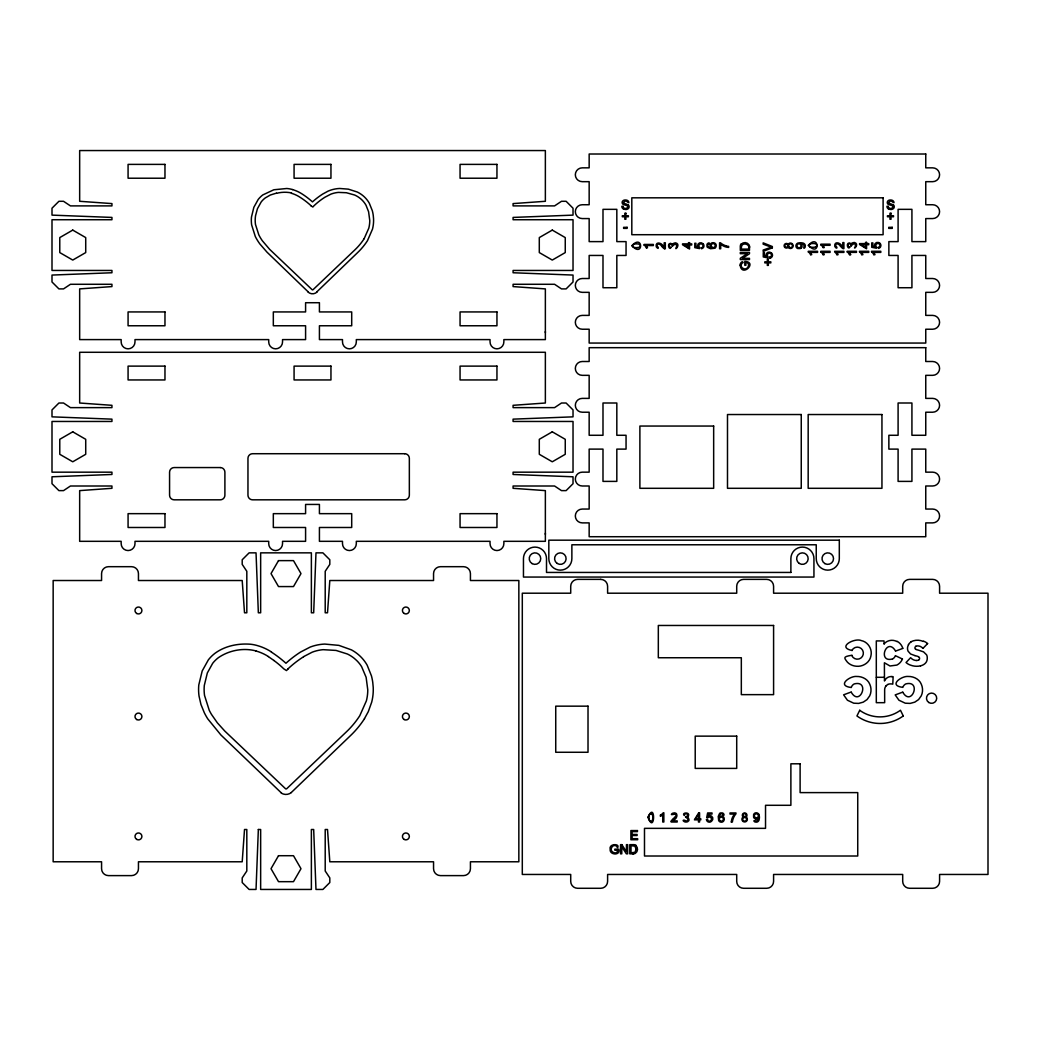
<?xml version="1.0" encoding="UTF-8"?>
<svg xmlns="http://www.w3.org/2000/svg" width="1040" height="1040" viewBox="0 0 1040 1040"><rect width="100%" height="100%" fill="white"/><g stroke="black" fill="none" stroke-linecap="round" stroke-linejoin="round"><path stroke-width="1.5" d="M545.363 534.404L545.363 490.62L513.084 488.306L513.084 486.005L554.58 486.005L561.496 490.62L566.111 490.62L573.027 483.704L573.027 476.788L513.084 474.474L513.084 472.173L573.027 472.173L573.027 421.46L513.084 421.46L513.084 419.146L573.027 416.845L573.027 409.929L566.111 403.013L561.496 403.013L554.58 407.628L513.084 407.628L513.084 405.314L545.363 403.013L545.363 352.287L79.664 352.287L79.664 403.013L111.943 405.314L111.943 407.628L70.447 407.628L63.531 403.013L58.916 403.013L52 409.929L52 416.845L111.943 419.146L111.943 421.46L52 421.46L52 472.173L111.943 472.173L111.943 474.474L52 476.788L52 483.704L58.916 490.62L63.531 490.62L70.447 486.005L111.943 486.005L111.943 488.306L79.664 490.62L79.664 541.32L121.16 541.32L121.16 543.634A6.916 6.916 0 0 0 128.076 550.55A6.916 6.916 0 0 0 134.992 543.634L134.992 541.32L268.71 541.32L268.71 543.634A6.916 6.916 0 0 0 275.626 550.55A6.916 6.916 0 0 0 282.542 543.634L282.542 541.32L305.591 541.32L305.591 527.488L273.325 527.488L273.325 513.656L305.591 513.656L305.591 504.439L319.423 504.439L319.423 513.656L351.702 513.656L351.702 527.488L319.423 527.488L319.423 541.32L342.485 541.32L342.485 543.634A6.916 6.916 0 0 0 349.401 550.55A6.916 6.916 0 0 0 356.317 543.634L356.317 541.32L490.035 541.32L490.035 543.634A6.916 6.916 0 0 0 496.951 550.55A6.916 6.916 0 0 0 503.867 543.634L503.867 541.32L545.363 541.32L545.363 533.26M545.363 332.683L545.363 288.899L513.084 286.585L513.084 284.284L554.58 284.284L561.496 288.899L566.111 288.899L573.027 281.983L573.027 275.067L513.084 272.753L513.084 270.452L573.027 270.452L573.027 219.726L513.084 219.726L513.084 217.425L573.027 215.124L573.027 208.208L566.111 201.292L561.496 201.292L554.58 205.894L513.084 205.894L513.084 203.593L545.363 201.292L545.363 150.553L79.664 150.553L79.664 201.292L111.943 203.593L111.943 205.894L70.447 205.894L63.531 201.292L58.916 201.292L52 208.208L52 215.124L111.943 217.425L111.943 219.726L52 219.726L52 270.452L111.943 270.452L111.943 272.753L52 275.067L52 281.983L58.916 288.899L63.531 288.899L70.447 284.284L111.943 284.284L111.943 286.585L79.664 288.899L79.664 339.599L121.16 339.599L121.16 341.9A6.916 6.916 0 0 0 128.076 348.829A6.916 6.916 0 0 0 134.992 341.9L134.992 339.599L268.71 339.599L268.71 341.9A6.916 6.916 0 0 0 275.626 348.829A6.916 6.916 0 0 0 282.542 341.9L282.542 339.599L305.591 339.599L305.591 325.767L273.325 325.767L273.325 311.935L305.591 311.935L305.591 302.718L319.423 302.718L319.423 311.935L351.702 311.935L351.702 325.767L319.423 325.767L319.423 339.599L342.485 339.599L342.485 341.9A6.916 6.916 0 0 0 349.401 348.829A6.916 6.916 0 0 0 356.317 341.9L356.317 339.599L490.035 339.599L490.035 341.9A6.916 6.916 0 0 0 496.951 348.829A6.916 6.916 0 0 0 503.867 341.9L503.867 339.599L545.363 339.599L545.363 331.526M885.885 686.101A5.642 5.642 0 0 0 884.975 687.869A6.552 6.552 0 0 0 884.65 689.65L884.663 702.676L876.304 702.676L876.304 640.926L883.987 640.926L884.143 643.929M758.29 817.921C758.55 823.251 754.065 819.767 753.844 820.859A2.275 2.275 0 0 0 755.157 822.029L756.626 822.146A2.847 2.847 0 0 0 758.55 820.963L758.81 820.534A4.368 4.368 0 0 0 759.109 819.767L759.382 818.077A14.391 14.391 0 0 0 759.395 816.829L759.109 814.879A3.458 3.458 0 0 0 758.797 814.229M685.438 816.673C685.425 817.57 690.404 819.156 686.608 821.158C680.563 817.882 683.462 823.407 687.609 821.782C691.405 819.767 686.257 817.336 688.493 815.75C690.209 811.629 680.914 812.708 684.294 815.347M670.995 247.559C669.305 250.848 666.679 243.438 670.527 243.308C673.075 244.816 672.75 243.087 675.545 242.84C681.759 244.257 673.374 252.122 676.572 246.883C677.482 241.943 672.776 245.167 672.334 246.415M849.784 247.169C848.198 250.497 845.429 243.022 849.316 242.905C851.89 244.543 851.656 242.346 854.594 242.515C860.249 244.4 851.864 251.303 855.517 246.233C855.725 241.241 851.656 245.063 851.123 246.025M708.058 816.478L708.539 814.06L712.01 814.06L712.01 812.955L707.629 812.955L706.68 817.674L707.733 817.843A2.08 2.08 0 0 1 710.983 817.765A2.08 2.08 0 0 1 710.307 820.963A2.08 2.08 0 0 1 707.369 819.572M859.742 710.255L856.934 715.962A39.481 39.481 0 0 0 903.253 715.962M364.455 718.64L368.29 711.659L371.709 702.117A50.583 50.583 0 0 0 373.217 687.336L372.749 682.318A56.511 56.511 0 0 0 371.423 675.792L367.172 665.197A38.636 38.636 0 0 0 360.555 656.591A40.976 40.976 0 0 0 357.799 654.134A39.832 39.832 0 0 0 351.338 649.831L338.871 645.372L324.74 644.072A46.345 46.345 0 0 0 310.232 647.049L300.573 652.041A108.823 108.823 0 0 0 285.948 663.247A114.985 114.985 0 0 0 271.362 652.08M364.169 238.615L368.784 228.202A30.94 30.94 0 0 0 369.759 220.532L368.589 211.731L366.015 205.244A23.439 23.439 0 0 0 361.192 199.238L360.334 198.51A24.544 24.544 0 0 0 354.601 195.013L346.411 192.738L338.468 192.4A27.976 27.976 0 0 0 330.85 194.155L324.831 197.275A70.083 70.083 0 0 0 313.872 205.868L312.845 207.025L311.415 206.115A2.769 2.769 0 0 1 310.882 205.738M649.61 814.385L649.207 815.399A11.687 11.687 0 0 0 649.142 818.974M923.143 648.193L927.576 643.604M288.041 669.006L286.468 670.566L284.427 669.266A3.965 3.965 0 0 1 283.673 668.733A89.089 89.089 0 0 0 273.897 660.491M316.992 291.72L357.552 252.655A65.507 65.507 0 0 0 367.471 240.695L372.502 229.099A35.412 35.412 0 0 0 373.555 218.764L373.23 215.241A39.559 39.559 0 0 0 372.307 210.678L369.33 203.268A27.04 27.04 0 0 0 364.702 197.236A28.691 28.691 0 0 0 362.778 195.52A28.093 28.093 0 0 0 357.253 192.01L348.296 189.137L339.625 188.474A32.526 32.526 0 0 0 328.094 191.126L322.712 194.051A76.18 76.18 0 0 0 312.468 201.89A80.483 80.483 0 0 0 302.276 194.077A36.153 36.153 0 0 0 292.5 189.579M673.465 818.597C681.993 810.173 667.537 817.245 672.451 813.306C678.366 810.94 678.145 818.597 673.387 820.105A4.199 4.199 0 0 0 672.659 820.898M291.278 792.532L350.337 735.761A93.574 93.574 0 0 0 364.507 718.679M816.049 246.74L814.528 247.208A11.687 11.687 0 0 1 810.94 247.117L809.939 246.701M303.589 656.643L312.195 652.184A39.962 39.962 0 0 1 323.076 649.675L336.05 650.429L347.399 654.004A34.814 34.814 0 0 1 354.315 658.398L356.694 660.53A33.254 33.254 0 0 1 361.608 666.653L366.119 677.3L367.77 689.858A44.2 44.2 0 0 1 366.392 700.817L359.801 715.689A88.023 88.023 0 0 1 346.489 731.757L286.624 788.814A2.496 2.496 0 0 1 285.662 788.866L224.796 731.068L217.373 722.852L211.575 714.545A63.908 63.908 0 0 1 209.261 710.32L204.529 695.422A42.64 42.64 0 0 1 204.308 685.425L207.337 672.945L212.693 663.286A31.59 31.59 0 0 1 218.491 657.605C229.138 650.312 243.295 647.595 255.866 650.897M892.385 658.996C877.175 662.987 886.613 636.545 895.414 650.793M633.737 244.283L635.05 243.958A12.493 12.493 0 0 1 638.417 244.01L639.548 244.426A1.716 1.716 0 0 1 639.587 247.169L638.027 247.572M714.584 248.261L710.515 248.703L707.421 247.312A2.665 2.665 0 0 1 706.979 246.48L706.979 244.491A2.327 2.327 0 0 1 708.162 243.152L709.111 242.866L709.215 243.984M852.072 655.226C842.855 656.695 843.817 657.54 847.496 662.272C849.771 664.599 852.943 665.938 856.167 666.224C862.693 667.004 869.752 662.675 870.909 655.98C872.56 649.272 868.101 641.849 861.224 640.575C854.698 637.559 836.225 647.309 852.228 650.52M895.505 651.118L902.863 648.401M851.201 692.016L843.609 694.811L847.431 700.232L853.736 703.196L858.65 703.404L863.252 702.143L867.048 699.582L869.726 695.825A13.858 13.858 0 0 0 869.804 684.294C867.802 679.068 861.9 676.247 856.505 676.455C850.083 675.805 836.108 685.685 851.266 687.505A5.98 5.98 0 0 1 854.243 683.917C870.415 679.77 860.054 707.278 851.279 692.276M902.759 692.12L895.193 694.915L898.963 700.232L905.268 703.196L910.182 703.404L914.784 702.143L918.58 699.582L921.258 695.825A13.858 13.858 0 0 0 921.336 684.294C919.334 679.068 913.432 676.247 908.037 676.455C901.68 675.818 887.705 685.542 902.85 687.362A5.967 5.967 0 0 1 905.775 683.917C921.908 679.744 911.625 707.304 902.811 692.276M617.461 847.535C620.698 843.674 608.608 843.193 610.168 849.29C609.271 855.244 621.049 855.803 618.722 849.16L614.835 849.16L614.835 850.213L617.5 850.213C617.903 855.595 608.829 852.059 611.702 847.496A3.146 3.146 0 0 1 617.578 847.483M276.458 193.128L270.348 195.013L265.265 197.938A22.113 22.113 0 0 0 261.196 201.929L257.452 208.689L255.554 215.67A29.939 29.939 0 0 0 255.476 224.419L258.804 234.845A46.657 46.657 0 0 0 262.314 240.721L269.672 249.366L312.273 289.835A1.742 1.742 0 0 0 312.949 289.796L354.874 249.886A61.62 61.62 0 0 0 364.208 238.628M706.511 819.624L707.629 819.507M823.16 247.572L824.252 247.572A7.111 7.111 0 0 0 822.887 245.297L830.076 245.297L830.076 244.179L820.859 244.179L820.859 244.894M646.425 247.832L647.517 247.832A7.111 7.111 0 0 0 646.152 245.557L653.341 245.557L653.341 244.439L644.124 244.439L644.124 245.154M810.641 254.683L811.733 254.683A7.111 7.111 0 0 0 810.368 252.408L817.557 252.395L817.557 251.29L808.34 251.29L808.34 252.005M823.16 254.683L824.252 254.683A7.111 7.111 0 0 0 822.887 252.408L830.076 252.408L830.076 251.29L820.859 251.29L820.859 252.005M836.992 254.683L838.084 254.683A7.111 7.111 0 0 0 836.719 252.408L843.908 252.408L843.908 251.303L834.691 251.303L834.691 252.018A5.694 5.694 0 0 1 836.901 254.722M849.537 254.67L850.629 254.67M861.822 254.67L862.914 254.67A7.111 7.111 0 0 0 861.549 252.395L868.738 252.395L868.738 251.277L859.521 251.277L859.521 251.992M873.886 254.67L874.978 254.67A7.111 7.111 0 0 0 873.613 252.395L880.802 252.395L880.802 251.277L871.572 251.277L871.572 252.005M876.304 677.3L884.39 677.3M734.513 814.06L730.015 814.06L730.015 812.955L735.956 812.955L735.956 813.852A14.092 14.092 0 0 0 732.914 819.52A12.168 12.168 0 0 0 732.394 822.016L731.289 822.016M672.672 820.898L677.183 820.898L677.183 822.016L671.177 822.016A2.093 2.093 0 0 1 671.307 821.21M633.074 853.827L629.785 853.827L629.785 844.662L632.931 844.662A5.72 5.72 0 0 1 635.999 845.221M891.345 676.559L892.281 676.598A4.238 4.238 0 0 1 893.139 676.754L892.775 684.164A6.526 6.526 0 0 0 891.618 683.943L890.695 683.904A6.175 6.175 0 0 0 887.783 684.476M801.06 243.854C806.039 243.282 803.101 248.703 804.011 248.3A2.275 2.275 0 0 0 805.181 246.987L805.285 245.531A2.847 2.847 0 0 0 804.115 243.594L803.686 243.334A4.368 4.368 0 0 0 802.919 243.035L801.216 242.775A14.391 14.391 0 0 0 799.968 242.749L798.031 243.035A3.458 3.458 0 0 0 797.368 243.347A2.938 2.938 0 0 0 795.925 245.882L796.055 246.74A2.639 2.639 0 0 0 796.419 247.494A2.912 2.912 0 0 0 796.783 247.923A2.795 2.795 0 0 0 797.771 248.534L800.254 248.547A2.717 2.717 0 0 0 801.008 248.144M875.264 246.857L872.859 246.376L872.859 242.892L871.741 242.892L871.741 247.286L876.46 248.222L876.629 247.169A2.08 2.08 0 0 1 876.564 243.919A2.08 2.08 0 0 1 879.749 244.595A2.08 2.08 0 0 1 878.358 247.546M766.792 256.516L764.387 256.035L764.387 252.564L763.269 252.564L763.269 256.945L768.001 257.894L768.157 256.841A2.08 2.08 0 0 1 768.092 253.591A2.08 2.08 0 0 1 771.277 254.267A2.08 2.08 0 0 1 769.886 257.205M698.321 247.221L695.916 246.74L695.916 243.256L694.798 243.256L694.798 247.65L699.53 248.599L699.686 247.533A2.08 2.08 0 0 1 699.621 244.283A2.08 2.08 0 0 1 702.806 244.959A2.08 2.08 0 0 1 701.415 247.91M914.966 655.603L910.598 653.991L908.076 651.183A7.02 7.02 0 0 1 908.57 644.696M888.966 209.209L890.825 209.482A4.082 4.082 0 0 0 892.762 209.053A2.496 2.496 0 0 0 893.516 204.984M623.844 209.209L625.703 209.482A4.082 4.082 0 0 0 627.64 209.053A2.496 2.496 0 0 0 628.394 204.984M916.019 649.415L915.772 649.298A1.56 1.56 0 0 1 914.94 648.076A1.703 1.703 0 0 1 915.889 646.36M902.447 659.022L895.349 655.655A5.798 5.798 0 0 1 892.554 658.983M918.359 656.669L918.762 656.89A1.755 1.755 0 0 1 919.555 658.203A1.859 1.859 0 0 1 918.619 660.062M633.438 247.065L634.439 247.468A11.687 11.687 0 0 0 638.014 247.533M281.476 793.039L220.896 734.968L207.727 718.822A70.2 70.2 0 0 1 204.334 712.777L200.954 704.47L199.043 696.124A47.697 47.697 0 0 1 198.796 684.944L202.189 670.982L208.351 659.867A36.66 36.66 0 0 1 215.033 653.263C225.147 645.853 238.251 643.253 250.601 644.241A39.507 39.507 0 0 1 257.426 645.606A51.649 51.649 0 0 1 271.453 651.95M268.359 656.604L273.91 660.478M893.451 205.036L891.592 204.152A25.87 25.87 0 0 0 890.63 203.918L888.524 202.67L890.058 201.071A4.732 4.732 0 0 1 890.812 201.058L891.813 201.292A1.56 1.56 0 0 1 892.528 202.02L893.958 202.709A2.756 2.756 0 0 0 893.503 201.266A2.548 2.548 0 0 0 892.489 200.408L892.307 200.317A4.81 4.81 0 0 0 890.513 200.005A4.381 4.381 0 0 0 888.823 200.291L888.472 200.473A2.34 2.34 0 0 0 887.783 201.071A2.275 2.275 0 0 0 888.264 204.386A3.367 3.367 0 0 0 888.914 204.672L891.709 205.478A3.159 3.159 0 0 1 892.203 205.673C894.53 207.35 890.669 209.534 889.096 208A1.781 1.781 0 0 1 888.485 207.428M628.329 205.036L626.47 204.152A25.87 25.87 0 0 0 625.508 203.918L623.402 202.67L624.936 201.071A4.732 4.732 0 0 1 625.69 201.058L626.691 201.292A1.56 1.56 0 0 1 627.406 202.02L628.823 202.709A2.756 2.756 0 0 0 628.381 201.266A2.548 2.548 0 0 0 627.367 200.408L627.185 200.317A4.81 4.81 0 0 0 625.391 200.005A4.381 4.381 0 0 0 623.701 200.291L623.35 200.473A2.275 2.275 0 0 0 623.142 204.386A3.367 3.367 0 0 0 623.792 204.672L626.587 205.478A3.159 3.159 0 0 1 627.081 205.673C629.46 207.415 625.378 209.573 623.844 207.922A1.781 1.781 0 0 1 623.363 207.428M307.983 291.681L266.942 252.096L259.844 243.919A51.233 51.233 0 0 1 255.333 236.574L251.641 224.913A33.384 33.384 0 0 1 251.472 217.087L253.851 207.311L258.154 199.524A25.662 25.662 0 0 1 262.834 194.909L273.832 189.774L286.741 188.5A27.924 27.924 0 0 1 292.513 189.553M840.502 246.285C839.423 244.036 835.328 242.216 835.679 245.947C838.162 247.806 836.524 249.522 834.821 246.48C833.768 240.656 840.866 242.606 842.062 246.428A4.199 4.199 0 0 0 842.79 247.091L842.803 242.58L843.908 242.58L843.908 248.573A2.093 2.093 0 0 1 843.115 248.443M661.895 246.493C660.881 244.296 656.838 242.489 657.046 245.96C659.152 247.897 658.398 249.782 656.253 246.805C654.992 240.916 662.246 242.697 663.455 246.623A4.199 4.199 0 0 0 664.196 247.286L664.196 242.775L665.314 242.775L665.314 248.768A2.093 2.093 0 0 1 664.521 248.651M903.266 715.962L900.458 710.255A34.736 34.736 0 0 1 859.703 710.307M652.379 814.684L652.717 815.997A12.493 12.493 0 0 1 652.665 819.377L652.314 820.404A1.716 1.716 0 0 1 649.506 820.547L649.09 818.974M878.293 247.286L878.41 248.391A2.964 2.964 0 0 0 879.944 243.269M769.834 256.945L769.938 258.063M701.363 247.65L701.467 248.755A2.964 2.964 0 0 0 703.001 243.633M847.236 251.992L847.236 251.277L856.453 251.277L856.453 252.382L849.264 252.382A7.111 7.111 0 0 1 850.59 254.67M749.476 247.039L749.476 250.328L740.311 250.328L740.311 247.182A5.72 5.72 0 0 1 740.883 244.114M720.694 244.257L720.694 248.755L719.589 248.755L719.589 242.814L720.486 242.814A14.092 14.092 0 0 0 726.154 245.843M660.465 815.1L660.465 816.179M287.95 668.915A100.113 100.113 0 0 1 303.641 656.721M255.853 650.949A46.163 46.163 0 0 1 268.398 656.539M291.317 792.584A8.71 8.71 0 0 1 281.385 793.169M317.187 291.915A6.643 6.643 0 0 1 307.814 291.837M276.51 193.336A32.578 32.578 0 0 1 291.486 192.933M310.96 205.66A73.671 73.671 0 0 0 300.118 197.314A32.318 32.318 0 0 0 291.408 193.284M635.817 845.533A4.901 4.901 0 0 1 633.113 854.139M758.29 817.687A2.574 2.574 0 0 1 754.611 818.415M756.106 818.896A2.847 2.847 0 0 1 755.56 818.844M754.598 818.428A2.873 2.873 0 0 1 754 817.856A2.717 2.717 0 0 1 753.597 817.115L753.61 814.632A2.795 2.795 0 0 1 754.637 813.28A2.639 2.639 0 0 1 755.404 812.903L756.275 812.786A2.795 2.795 0 0 1 758.641 814.151M743.275 817.102A2.314 2.314 0 0 1 742.924 813.709A2.314 2.314 0 0 1 746.343 813.683A2.314 2.314 0 0 1 746.044 817.089M746.031 816.92A2.717 2.717 0 0 1 746.694 821.015A2.717 2.717 0 0 1 742.547 820.976A2.717 2.717 0 0 1 743.288 816.894M731.341 822.016A12.831 12.831 0 0 1 734.604 814.151M719.303 817.284A2.639 2.639 0 0 1 722.072 816.088A2.483 2.483 0 0 1 723.021 816.53A2.938 2.938 0 0 1 723.632 817.115A2.743 2.743 0 0 1 724.035 817.843L724.23 819.039A3.536 3.536 0 0 1 723.775 820.833A2.782 2.782 0 0 1 721.37 822.198L720.382 822.029A2.756 2.756 0 0 1 719.55 821.587L719.303 821.379A2.834 2.834 0 0 1 718.679 820.534L718.237 816.478L719.628 813.384A2.665 2.665 0 0 1 720.46 812.942L722.449 812.942A2.327 2.327 0 0 1 723.801 814.112L724.074 815.061L722.956 815.178A2.236 2.236 0 0 0 722.514 814.125A1.638 1.638 0 0 0 720.434 814.047M719.459 817.258A4.524 4.524 0 0 1 720.213 813.891M706.433 819.637A2.964 2.964 0 0 0 711.633 821.158A3.081 3.081 0 0 0 707.863 816.166M684.463 815.334A1.612 1.612 0 0 1 686.725 813.813A1.612 1.612 0 0 1 687.18 816.504M686.972 816.27A2.275 2.275 0 0 1 685.62 816.686M671.177 821.132A7.722 7.722 0 0 1 673.517 818.675M660.426 814.996A5.694 5.694 0 0 0 663.182 812.825L663.845 812.786L663.845 822.016L662.74 822.016L662.74 814.827A7.111 7.111 0 0 1 660.452 816.153M649.545 814.346A1.664 1.664 0 0 1 652.262 814.476M915.837 646.139A6.864 6.864 0 0 1 922.922 648.375M916.006 649.441A19.318 19.318 0 0 0 918.346 650.117L923.559 651.872L926.588 654.836A6.474 6.474 0 0 1 927.251 657.891A8.008 8.008 0 0 1 926.406 661.843A7.761 7.761 0 0 1 923.91 664.417A10.478 10.478 0 0 1 920.517 665.821M920.53 665.873A17.329 17.329 0 0 1 910.559 665.132A12.532 12.532 0 0 1 906.048 662.519L910.611 657.696A8.333 8.333 0 0 0 916.63 660.504M918.58 659.984A4.446 4.446 0 0 1 916.63 660.478M914.966 655.642A22.347 22.347 0 0 1 918.372 656.63M908.44 644.605A8.06 8.06 0 0 1 911.053 641.953M910.962 641.771A14.17 14.17 0 0 1 923.286 641.459M923.429 641.147A11.791 11.791 0 0 1 927.602 643.578M885.872 686.088A5.811 5.811 0 0 1 887.809 684.528M891.345 676.572A7.241 7.241 0 0 0 887.432 677.612A8.346 8.346 0 0 0 884.468 680.979L884.39 662.766L889.993 665.99L896.857 665.08A11.947 11.947 0 0 0 902.447 659.022M851.955 650.39A6.045 6.045 0 0 1 861.237 648.544A6.045 6.045 0 0 1 860.938 658.008A6.045 6.045 0 0 1 851.799 655.577M884.104 643.903A10.153 10.153 0 0 1 887.289 641.381A10.582 10.582 0 0 1 896.987 641.563M897.13 641.303A11.947 11.947 0 0 1 902.759 648.206M788.294 247.13A2.314 2.314 0 0 1 784.888 247.481A2.314 2.314 0 0 1 784.862 244.062A2.314 2.314 0 0 1 788.268 244.374M788.099 244.374A2.717 2.717 0 0 1 792.194 243.711A2.717 2.717 0 0 1 792.155 247.871A2.717 2.717 0 0 1 788.073 247.13M800.839 243.854A2.574 2.574 0 0 1 802.048 246.038A2.847 2.847 0 0 1 801.996 246.584A2.47 2.47 0 0 1 801.58 247.546M801.515 247.702A2.847 2.847 0 0 1 800.943 248.3M623.831 209.248A3.133 3.133 0 0 1 621.829 206.323L622.999 206.271A2.769 2.769 0 0 0 623.35 207.428M888.953 209.248A3.133 3.133 0 0 1 886.951 206.323L888.121 206.271A2.769 2.769 0 0 0 888.472 207.428M843.037 248.586A7.722 7.722 0 0 1 840.58 246.233M871.611 251.94A5.694 5.694 0 0 1 873.782 254.709M874.952 247.052A3.081 3.081 0 0 1 879.84 243.347M847.262 251.94A5.694 5.694 0 0 1 849.433 254.696M849.784 246.987A1.612 1.612 0 0 1 848.263 244.738A1.612 1.612 0 0 1 850.941 244.283M850.72 244.491A2.275 2.275 0 0 1 851.123 245.843M859.56 251.94A5.694 5.694 0 0 1 861.718 254.709M820.898 251.953A5.694 5.694 0 0 1 823.056 254.722M820.898 244.842A5.694 5.694 0 0 1 823.056 247.611M809.9 246.766A1.664 1.664 0 0 1 810.173 243.958L811.551 243.594A12.493 12.493 0 0 1 814.931 243.646L816.049 244.062A1.716 1.716 0 0 1 816.088 246.805M808.379 251.953A5.694 5.694 0 0 1 810.55 254.722M633.386 247.13A1.664 1.664 0 0 1 633.672 244.322M664.43 248.781A7.722 7.722 0 0 1 661.973 246.441M670.995 247.39A1.612 1.612 0 0 1 669.474 245.128A1.612 1.612 0 0 1 672.152 244.673M671.931 244.881A2.275 2.275 0 0 1 672.347 246.233M644.163 245.102A5.694 5.694 0 0 1 646.334 247.871M720.785 244.166A12.831 12.831 0 0 0 728.637 247.429L728.637 246.363A12.168 12.168 0 0 1 726.128 245.934M709.228 244.023A2.236 2.236 0 0 0 708.175 244.439A1.638 1.638 0 0 0 708.084 246.506M711.334 247.637A2.639 2.639 0 0 1 710.398 246.662A2.73 2.73 0 0 1 710.164 244.881A2.639 2.639 0 0 1 710.567 243.854A2.938 2.938 0 0 1 711.152 243.308A2.743 2.743 0 0 1 711.893 242.905L713.076 242.71A3.536 3.536 0 0 1 714.87 243.165A2.782 2.782 0 0 1 716.235 245.583L716.079 246.558A2.756 2.756 0 0 1 714.636 248.209M711.295 247.481A4.524 4.524 0 0 1 707.928 246.727M698.009 247.416A3.081 3.081 0 0 1 702.897 243.711M771.472 252.928A2.964 2.964 0 0 1 769.951 258.141M766.48 256.711A3.081 3.081 0 0 1 771.368 253.019M741.195 244.296A4.901 4.901 0 0 1 749.801 247M741.377 247.052L741.377 249.106L748.423 249.106C751.01 244.088 742.014 241.644 741.377 246.922M636.116 849.173L634.946 852.332L631.007 852.774L631.007 845.715L634.894 846.118L636.116 849.173M647.907 817.284C655.044 835.809 655.837 799.643 647.907 817.284M740.155 265.187C741.793 277.966 758.043 261.976 744.809 261.391L744.809 265.278L745.875 265.278L745.875 262.613C751.27 262.288 747.643 271.388 743.145 268.411A3.146 3.146 0 0 1 743.145 262.535C742.547 260.169 739.687 263.549 740.155 265.187M631.839 245.674C643.682 258.453 643.344 233.311 631.839 245.674M808.34 245.31C820.456 258.141 819.429 232.921 808.34 245.31M258.349 829.504L256.035 889.447L249.119 889.447L242.203 882.531L242.203 877.916L246.818 871L246.818 829.504L244.517 829.504L242.203 861.783L138.45 861.783L138.45 868.699A6.916 6.916 0 0 1 131.534 875.615L108.485 875.615A6.916 6.916 0 0 1 101.569 868.699L101.569 861.783L53.157 861.783L53.157 580.515L101.569 580.515L101.569 573.599A6.916 6.916 0 0 1 108.485 566.683L131.534 566.683A6.916 6.916 0 0 1 138.45 573.599L138.45 580.515L242.203 580.515L244.517 612.794L246.818 612.794L246.818 571.298L242.203 564.382L242.203 559.767L249.119 552.851L256.035 552.851L258.349 612.794L260.65 612.794L260.65 552.851L311.376 552.851L311.376 612.794L313.677 612.794L315.978 552.851L322.894 552.851L329.81 559.767L329.81 564.382L325.208 571.298L325.208 612.794L327.509 612.794L329.81 580.515L433.55 580.515L433.55 573.599A6.916 6.916 0 0 1 440.466 566.683L463.515 566.683A6.916 6.916 0 0 1 470.431 573.599L470.431 580.515L518.843 580.515L518.843 861.783L470.431 861.783L470.431 868.699A6.916 6.916 0 0 1 463.515 875.615L440.466 875.615A6.916 6.916 0 0 1 433.55 868.699L433.55 861.783L329.81 861.783L327.509 829.504L325.208 829.504L325.208 871L329.81 877.916L329.81 882.531L322.894 889.447L315.978 889.447L313.677 829.504L311.376 829.504L311.376 889.447L260.65 889.447L260.65 829.504L258.349 829.504M278.512 560.625L271.011 573.599L278.512 586.573L293.488 586.573L300.989 573.599L293.488 560.625L278.512 560.625M278.512 855.712L271.011 868.699L278.512 881.673L293.488 881.673L300.989 868.699L293.488 855.712L278.512 855.712M698.685 812.838L694.408 819.845L698.464 819.845L698.464 822.016L699.569 822.016L699.569 819.845L700.791 819.845L700.791 818.792L699.569 818.792L699.569 812.838L698.685 812.838M698.464 814.697L695.513 818.792L698.464 818.792L698.464 814.697M747.344 253.669L740.311 258.258L740.311 259.558L749.476 259.558L749.476 258.336L742.456 258.336L749.476 253.747L749.476 252.447L740.311 252.447L740.311 253.669L747.344 253.669M72.748 230.1L59.774 237.588L59.774 252.577L72.748 260.065L85.722 252.577L85.722 237.588L72.748 230.1M72.748 431.821L59.774 439.309L59.774 454.298L72.748 461.786L85.722 454.298L85.722 439.309L72.748 431.821M552.279 230.1L539.292 237.588L539.292 252.577L552.279 260.065L565.253 252.577L565.253 237.588L552.279 230.1M552.279 431.821L539.292 439.309L539.292 454.298L552.279 461.786L565.253 454.298L565.253 439.309L552.279 431.821M772.33 247.832L763.165 251.355L763.165 250.055L771.303 247.195L763.165 244.166L763.165 242.866L772.33 246.519L772.33 247.832M925.756 154.011L589.16 154.011L589.16 167.843L582.244 167.843A6.916 6.916 0 0 0 575.328 174.759A6.916 6.916 0 0 0 582.244 181.675L589.16 181.675L589.16 204.737L582.244 204.737A6.916 6.916 0 0 0 575.328 211.653A6.916 6.916 0 0 0 582.244 218.569L589.16 218.569L589.16 241.618L602.992 241.618L602.992 209.339L616.824 209.339L616.824 241.618L626.054 241.618L626.054 255.45L616.824 255.45L616.824 287.729L602.992 287.729L602.992 255.45L589.16 255.45L589.16 278.512L582.244 278.512A6.916 6.916 0 0 0 575.328 285.428A6.916 6.916 0 0 0 582.244 292.344L589.16 292.344L589.16 315.393L582.244 315.393A6.916 6.916 0 0 0 575.328 322.309A6.916 6.916 0 0 0 582.244 329.225L589.16 329.225L589.16 343.057L925.756 343.057L925.756 329.225L932.672 329.225A6.916 6.916 0 0 0 939.588 322.309A6.916 6.916 0 0 0 932.672 315.393L925.756 315.393L925.756 292.344L932.672 292.344A6.916 6.916 0 0 0 939.588 285.428A6.916 6.916 0 0 0 932.672 278.512L925.756 278.512L925.756 255.45L911.924 255.45L911.924 287.729L898.092 287.729L898.092 255.45L888.862 255.45L888.862 241.618L898.092 241.618L898.092 209.339L911.924 209.339L911.924 241.618L925.756 241.618L925.756 218.569L932.672 218.569A6.916 6.916 0 0 0 939.588 211.653A6.916 6.916 0 0 0 932.672 204.737L925.756 204.737L925.756 181.675L932.672 181.675A6.916 6.916 0 0 0 939.588 174.759A6.916 6.916 0 0 0 932.672 167.843L925.756 167.843L925.756 154.011M164.97 164.385L128.076 164.385L128.076 178.217L164.97 178.217L164.97 164.385M330.954 164.385L294.073 164.385L294.073 178.217L330.954 178.217L330.954 164.385M496.951 164.385L460.057 164.385L460.057 178.217L496.951 178.217L496.951 164.385M883.103 197.821L631.813 197.821L631.813 234.702L883.103 234.702L883.103 197.821M625.885 213.252L624.819 213.252L624.819 215.761L622.323 215.761L622.323 216.762L624.819 216.762L624.819 219.258L625.885 219.258L625.885 216.762L628.381 216.762L628.381 215.761L625.885 215.761L625.885 213.252M891.007 213.252L889.954 213.252L889.954 215.761L887.445 215.761L887.445 216.762L889.954 216.762L889.954 219.258L891.007 219.258L891.007 216.762L893.503 216.762L893.503 215.761L891.007 215.761L891.007 213.252M627.12 227.331L623.623 227.331L623.623 228.384L627.12 228.384L627.12 227.331M892.242 227.331L888.745 227.331L888.745 228.384L892.242 228.384L892.242 227.331M866.58 242.385L865.514 242.385L865.514 243.607L859.573 243.607L859.573 244.504L866.58 248.781L866.58 244.725L868.738 244.725L868.738 243.607L866.58 243.607L866.58 242.385M689.546 242.658L688.48 242.658L688.48 243.88L682.539 243.88L682.539 244.764L689.546 249.041L689.546 244.985L691.704 244.985L691.704 243.88L689.546 243.88L689.546 242.658M865.514 244.725L861.432 244.725L865.514 247.663L865.514 244.725M688.48 244.985L684.398 244.985L688.48 247.936L688.48 244.985M768.326 259.337L767.325 259.337L767.325 261.833L764.829 261.833L764.829 262.886L767.325 262.886L767.325 265.395L768.326 265.395L768.326 262.886L770.822 262.886L770.822 261.833L768.326 261.833L768.326 259.337M164.97 311.935L128.076 311.935L128.076 325.767L164.97 325.767L164.97 311.935M496.951 311.935L460.057 311.935L460.057 325.767L496.951 325.767L496.951 311.935M925.756 347.672L589.16 347.672L589.16 361.504L582.244 361.504A6.916 6.916 0 0 0 575.328 368.42A6.916 6.916 0 0 0 582.244 375.336L589.16 375.336L589.16 398.385L582.244 398.385A6.916 6.916 0 0 0 575.328 405.301A6.916 6.916 0 0 0 582.244 412.217L589.16 412.217L589.16 435.279L602.992 435.279L602.992 403L616.824 403L616.824 435.279L626.054 435.279L626.054 449.111L616.824 449.111L616.824 481.39L602.992 481.39L602.992 449.111L589.16 449.111L589.16 472.16L582.244 472.16A6.916 6.916 0 0 0 575.328 479.076A6.916 6.916 0 0 0 582.244 485.992L589.16 485.992L589.16 509.054L582.244 509.054A6.916 6.916 0 0 0 575.328 515.97A6.916 6.916 0 0 0 582.244 522.886L589.16 522.886L589.16 536.718L925.756 536.718L925.756 522.886L932.672 522.886A6.916 6.916 0 0 0 939.588 515.97A6.916 6.916 0 0 0 932.672 509.054L925.756 509.054L925.756 485.992L932.672 485.992A6.916 6.916 0 0 0 939.588 479.076A6.916 6.916 0 0 0 932.672 472.16L925.756 472.16L925.756 449.111L911.924 449.111L911.924 481.39L898.092 481.39L898.092 449.111L888.862 449.111L888.862 435.279L898.092 435.279L898.092 403L911.924 403L911.924 435.279L925.756 435.279L925.756 412.217L932.672 412.217A6.916 6.916 0 0 0 939.588 405.301A6.916 6.916 0 0 0 932.672 398.385L925.756 398.385L925.756 375.336L932.672 375.336A6.916 6.916 0 0 0 939.588 368.42A6.916 6.916 0 0 0 932.672 361.504L925.756 361.504L925.756 347.672M164.97 366.119L128.076 366.119L128.076 379.951L164.97 379.951L164.97 366.119M330.954 366.119L294.073 366.119L294.073 379.951L330.954 379.951L330.954 366.119M496.951 366.119L460.057 366.119L460.057 379.951L496.951 379.951L496.951 366.119M801.255 414.531L727.493 414.531L727.493 488.306L801.255 488.306L801.255 414.531M881.946 414.531L808.171 414.531L808.171 488.306L881.946 488.306L881.946 414.531M713.661 426.049L639.886 426.049L639.886 488.306L713.661 488.306L713.661 426.049M404.729 453.713L252.577 453.713A4.615 4.615 0 0 0 247.962 458.328L247.962 495.222A4.615 4.615 0 0 0 252.577 499.824L404.729 499.824A4.615 4.615 0 0 0 409.344 495.222L409.344 458.328A4.615 4.615 0 0 0 404.729 453.713M220.298 467.558L174.187 467.558A4.615 4.615 0 0 0 169.572 472.16L169.572 495.222A4.615 4.615 0 0 0 174.187 499.824L220.298 499.824A4.615 4.615 0 0 0 224.9 495.222L224.9 472.16A4.615 4.615 0 0 0 220.298 467.558M164.97 513.656L128.076 513.656L128.076 527.488L164.97 527.488L164.97 513.656M496.951 513.656L460.057 513.656L460.057 527.488L496.951 527.488L496.951 513.656M839.306 540.176L548.821 540.176L548.821 558.61A11.531 11.531 0 0 0 560.339 570.141A11.531 11.531 0 0 0 571.87 558.61L571.87 544.778L816.244 544.778L816.244 558.61A11.531 11.531 0 0 0 827.775 570.141A11.531 11.531 0 0 0 839.306 558.61L839.306 540.176M790.881 572.442L546.507 572.442L546.507 558.61A11.531 11.531 0 0 0 534.989 547.092A11.531 11.531 0 0 0 523.458 558.61L523.458 577.057L813.943 577.057L813.943 558.61A11.531 11.531 0 0 0 802.412 547.092A11.531 11.531 0 0 0 790.881 558.61L790.881 572.442M600.691 579.371L577.629 579.371A6.916 6.916 0 0 0 570.713 586.287L570.713 593.203L522.301 593.203L522.301 874.458L570.713 874.458L570.713 881.374A6.916 6.916 0 0 0 577.629 888.29L600.691 888.29A6.916 6.916 0 0 0 607.607 881.374L607.607 874.458L736.71 874.458L736.71 881.374A6.916 6.916 0 0 0 743.626 888.29L766.675 888.29A6.916 6.916 0 0 0 773.591 881.374L773.591 874.458L902.694 874.458L902.694 881.374A6.916 6.916 0 0 0 909.61 888.29L932.672 888.29A6.916 6.916 0 0 0 939.588 881.374L939.588 874.458L988 874.458L988 593.203L939.588 593.203L939.588 586.287A6.916 6.916 0 0 0 932.672 579.371L909.61 579.371A6.916 6.916 0 0 0 902.694 586.287L902.694 593.203L773.591 593.203L773.591 586.287A6.916 6.916 0 0 0 766.675 579.371L743.626 579.371A6.916 6.916 0 0 0 736.71 586.287L736.71 593.203L607.607 593.203L607.607 586.287A6.916 6.916 0 0 0 600.691 579.371M773.591 625.469L658.32 625.469L658.32 657.748L741.325 657.748L741.325 694.642L773.591 694.642L773.591 625.469M588.016 706.16L555.737 706.16L555.737 752.271L588.016 752.271L588.016 706.16M736.71 736.138L695.214 736.138L695.214 768.404L736.71 768.404L736.71 736.138M800.111 763.802L790.881 763.802L790.881 805.298L765.531 805.298L765.531 828.347L644.488 828.347L644.488 856.011L857.74 856.011L857.74 792.61L800.111 792.61L800.111 763.802M637.442 830.57L630.89 830.57L630.89 839.735L637.663 839.735L637.663 838.682L632.112 838.682L632.112 835.523L637.104 835.523L637.104 834.457L632.112 834.457L632.112 831.623L637.442 831.623L637.442 830.57M621.855 844.662L620.555 844.662L620.555 853.827L621.777 853.827L621.777 846.794L626.366 853.827L627.666 853.827L627.666 844.662L626.444 844.662L626.444 851.695L621.855 844.662M404.157 839.41A3.458 3.458 0 0 0 409.344 836.42A3.458 3.458 0 0 0 404.157 833.43A3.458 3.458 0 0 0 404.157 839.41M404.157 719.537A3.458 3.458 0 0 0 409.344 716.534A3.458 3.458 0 0 0 404.157 713.544A3.458 3.458 0 0 0 404.157 719.537M136.721 839.41A3.458 3.458 0 0 0 141.908 836.42A3.458 3.458 0 0 0 136.721 833.43A3.458 3.458 0 0 0 136.721 839.41M136.721 719.537A3.458 3.458 0 0 0 141.908 716.534A3.458 3.458 0 0 0 136.721 713.544A3.458 3.458 0 0 0 136.721 719.537M136.721 613.483A3.458 3.458 0 0 0 141.908 610.493A3.458 3.458 0 0 0 136.721 607.49A3.458 3.458 0 0 0 136.721 613.483M403.949 613.353A3.458 3.458 0 0 0 409.331 610.74A3.458 3.458 0 0 0 404.365 607.373A3.458 3.458 0 0 0 403.949 613.353M755.326 817.583A2.028 2.028 0 0 0 758.381 815.841A2.028 2.028 0 0 0 755.339 814.073A2.028 2.028 0 0 0 755.326 817.583M743.873 816.439A1.508 1.508 0 0 0 746.161 815.178A1.508 1.508 0 0 0 743.912 813.826A1.508 1.508 0 0 0 743.873 816.439M743.678 821.015A1.911 1.911 0 0 0 746.564 819.39A1.911 1.911 0 0 0 743.73 817.7A1.911 1.911 0 0 0 743.678 821.015M720.239 820.859A2.041 2.041 0 0 0 723.372 819.234A2.041 2.041 0 0 0 720.395 817.336A2.041 2.041 0 0 0 720.239 820.859M928.811 702.507A5.122 5.122 0 0 0 936.702 698.451A5.122 5.122 0 0 0 929.253 693.654A5.122 5.122 0 0 0 928.811 702.507M557.115 563.394A5.759 5.759 0 0 0 566.098 559.026A5.759 5.759 0 0 0 557.83 553.436A5.759 5.759 0 0 0 557.115 563.394M824.889 563.602A5.759 5.759 0 0 0 833.534 558.61A5.759 5.759 0 0 0 824.889 553.618A5.759 5.759 0 0 0 824.889 563.602M532.103 563.602A5.759 5.759 0 0 0 540.748 558.61A5.759 5.759 0 0 0 532.103 553.618A5.759 5.759 0 0 0 532.103 563.602M799.188 563.394A5.759 5.759 0 0 0 808.158 559.026A5.759 5.759 0 0 0 799.89 553.436A5.759 5.759 0 0 0 799.188 563.394M785.512 247.026A1.508 1.508 0 0 0 787.839 245.843A1.508 1.508 0 0 0 785.642 244.413A1.508 1.508 0 0 0 785.512 247.026M789.542 247.377A1.911 1.911 0 0 0 792.454 245.817A1.911 1.911 0 0 0 789.646 244.062A1.911 1.911 0 0 0 789.542 247.377M797.901 247.52A2.028 2.028 0 0 0 801.008 245.882A2.028 2.028 0 0 0 798.031 244.01A2.028 2.028 0 0 0 797.901 247.52M712.14 247.351A2.041 2.041 0 0 0 715.221 245.648A2.041 2.041 0 0 0 712.205 243.828A2.041 2.041 0 0 0 712.14 247.351"/></g></svg>
